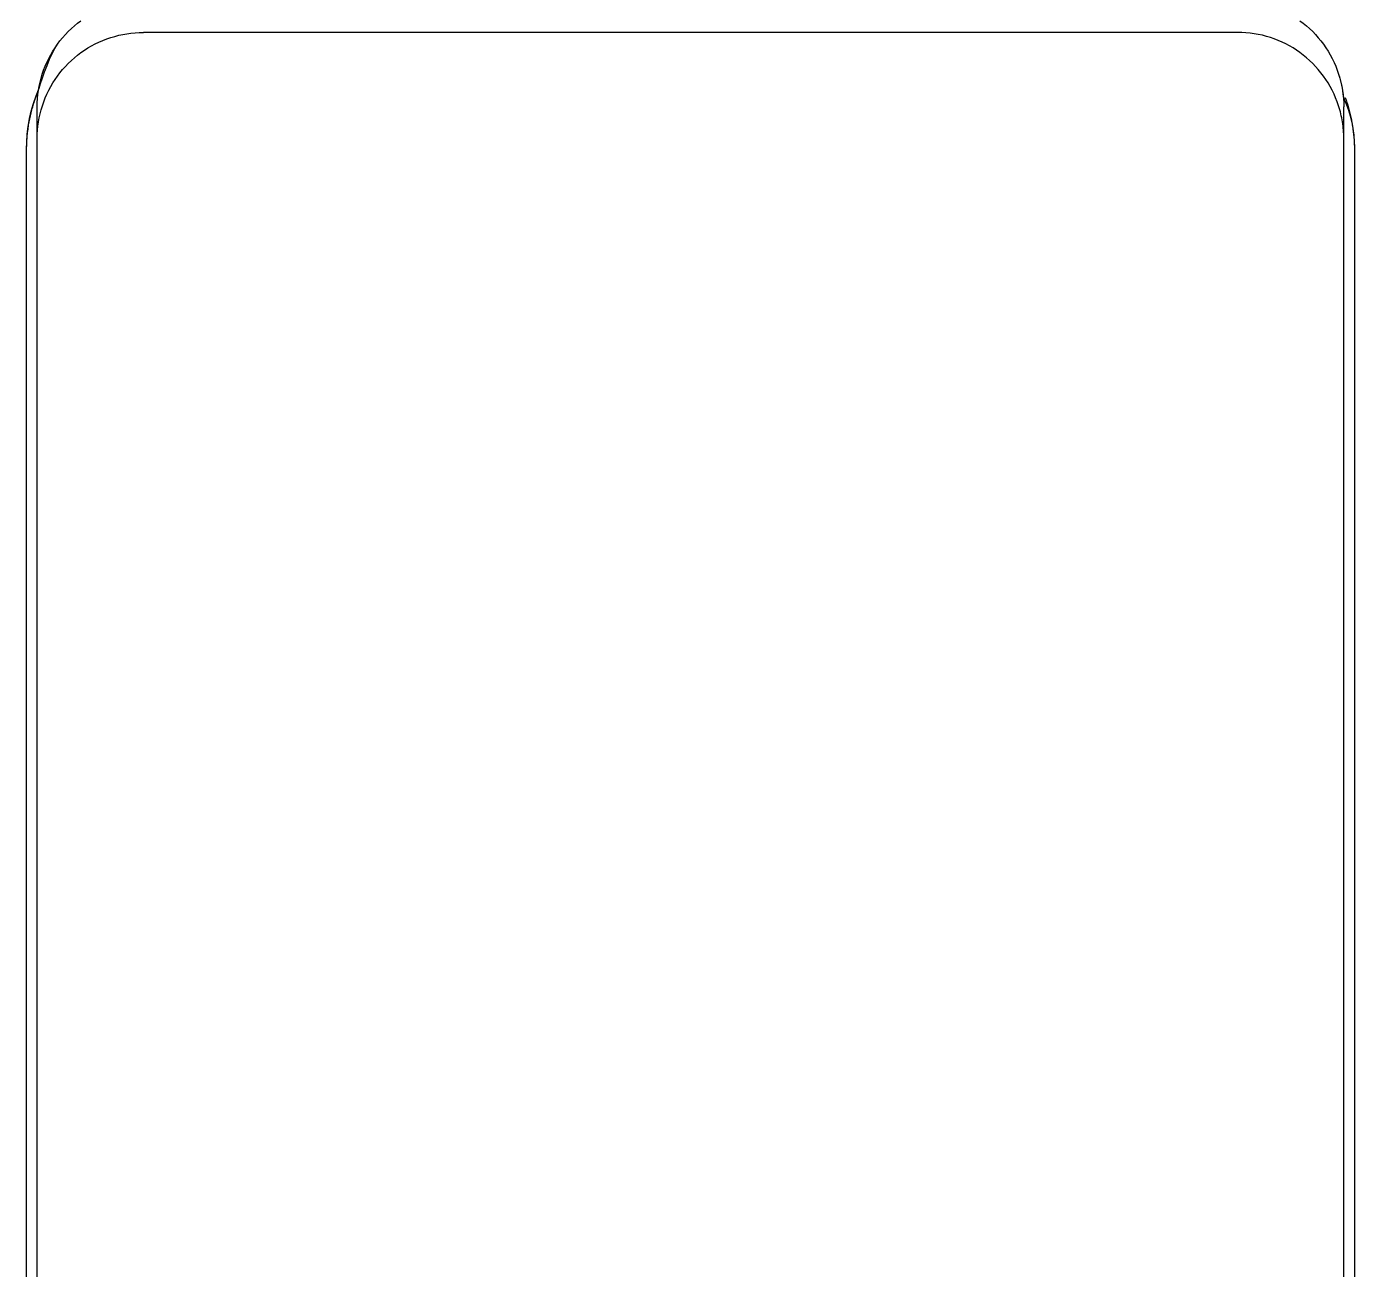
# Model space of a CAD drawing. Header units: metres. Extents: x 0 to 2830, y 0 to 842.
# Drawn here: x 1675.39 to 1703.74, y 621.98 to 648.52 of the extents above; entities that cross this region are included whole.
import ezdxf

# ---------------------------------------------------------------- set-up
doc = ezdxf.new("R2010")
doc.units = ezdxf.units.M
doc.layers.add('SCHEMATICS', color=7, linetype='Continuous')

msp = doc.modelspace()

# ---------------------------------------------------------------- linework, layer by layer
at = {"layer": 'SCHEMATICS', "color": 7}
for p, q in [((1701.244, 648.393), (1677.888, 648.393)), ((1675.62, 424.501), (1675.62, 646.804)), ((1703.512, 424.501), (1703.512, 646.804)), ((1675.392, 425.3), (1675.392, 645.862)), ((1675.392, 425.3), (1675.392, 645.862)), ((1703.738, 645.862), (1703.738, 425.3)), ((1703.738, 645.862), (1703.738, 425.3))]:
    msp.add_line(p, q, dxfattribs=at)
for points in [[(1676.052, 648.139), (1676.105, 648.21), (1676.162, 648.279), (1676.221, 648.346), (1676.283, 648.41), (1676.348, 648.472), (1676.414, 648.531), (1676.483, 648.587), (1676.554, 648.641)], [(1676.052, 648.139), (1676.105, 648.21), (1676.162, 648.279), (1676.221, 648.346), (1676.283, 648.41), (1676.348, 648.472), (1676.414, 648.531), (1676.483, 648.587), (1676.554, 648.641)], [(1702.574, 648.641), (1702.646, 648.587), (1702.715, 648.531), (1702.782, 648.472), (1702.847, 648.41), (1702.908, 648.346), (1702.967, 648.279), (1703.024, 648.21), (1703.077, 648.139)], [(1702.574, 648.641), (1702.646, 648.587), (1702.715, 648.531), (1702.782, 648.472), (1702.847, 648.41), (1702.908, 648.346), (1702.967, 648.279), (1703.024, 648.21), (1703.077, 648.139)], [(1676.554, 647.961), (1676.627, 648.012), (1676.702, 648.06), (1676.779, 648.105), (1676.858, 648.147), (1676.938, 648.185), (1677.02, 648.221), (1677.103, 648.253), (1677.188, 648.282)], [(1677.188, 648.282), (1677.273, 648.308), (1677.359, 648.331), (1677.445, 648.35), (1677.533, 648.365), (1677.621, 648.377), (1677.71, 648.386), (1677.799, 648.391), (1677.888, 648.393)], [(1701.944, 648.282), (1701.859, 648.308), (1701.773, 648.331), (1701.686, 648.35), (1701.598, 648.365), (1701.509, 648.377), (1701.421, 648.386), (1701.332, 648.391), (1701.244, 648.393)], [(1702.574, 647.961), (1702.502, 648.012), (1702.428, 648.06), (1702.351, 648.105), (1702.273, 648.147), (1702.193, 648.185), (1702.111, 648.221), (1702.028, 648.253), (1701.944, 648.282)], [(1675.659, 647.205), (1675.691, 647.303), (1675.731, 647.42), (1675.778, 647.549), (1675.83, 647.684), (1675.885, 647.818), (1675.942, 647.943), (1675.998, 648.052), (1676.052, 648.139)], [(1675.728, 647.502), (1675.757, 647.586), (1675.79, 647.669), (1675.826, 647.751), (1675.865, 647.832), (1675.908, 647.911), (1675.953, 647.989), (1676.001, 648.065), (1676.052, 648.139)], [(1703.077, 648.139), (1703.129, 648.065), (1703.177, 647.989), (1703.223, 647.911), (1703.265, 647.832), (1703.304, 647.751), (1703.339, 647.669), (1703.371, 647.586), (1703.4, 647.502)], [(1703.077, 648.139), (1703.129, 648.065), (1703.177, 647.989), (1703.223, 647.911), (1703.265, 647.832), (1703.304, 647.751), (1703.339, 647.669), (1703.371, 647.586), (1703.4, 647.502)], [(1676.052, 647.461), (1676.105, 647.532), (1676.162, 647.601), (1676.221, 647.667), (1676.283, 647.731), (1676.348, 647.793), (1676.414, 647.852), (1676.483, 647.908), (1676.554, 647.961)], [(1703.077, 647.461), (1703.024, 647.532), (1702.967, 647.601), (1702.908, 647.667), (1702.847, 647.731), (1702.782, 647.793), (1702.715, 647.852), (1702.646, 647.908), (1702.574, 647.961)], [(1675.62, 646.804), (1675.622, 646.891), (1675.627, 646.979), (1675.635, 647.067), (1675.647, 647.154), (1675.662, 647.242), (1675.681, 647.33), (1675.703, 647.416), (1675.728, 647.502)], [(1675.732, 646.825), (1675.76, 646.91), (1675.792, 646.994), (1675.828, 647.077), (1675.867, 647.157), (1675.908, 647.236), (1675.953, 647.313), (1676.001, 647.388), (1676.052, 647.461)], [(1703.399, 646.825), (1703.37, 646.91), (1703.337, 646.994), (1703.302, 647.077), (1703.264, 647.157), (1703.222, 647.236), (1703.177, 647.313), (1703.129, 647.388), (1703.077, 647.461)], [(1703.4, 647.502), (1703.418, 647.444), (1703.434, 647.384), (1703.449, 647.325), (1703.462, 647.265), (1703.474, 647.204), (1703.485, 647.144), (1703.493, 647.083), (1703.5, 647.022)], [(1703.4, 647.502), (1703.426, 647.416), (1703.448, 647.33), (1703.468, 647.242), (1703.483, 647.154), (1703.496, 647.067), (1703.505, 646.979), (1703.51, 646.891), (1703.512, 646.804)], [(1675.392, 645.865), (1675.396, 646.044), (1675.408, 646.217), (1675.428, 646.385), (1675.456, 646.551), (1675.493, 646.714), (1675.539, 646.877), (1675.594, 647.04), (1675.659, 647.205)], [(1675.553, 646.895), (1675.563, 646.928), (1675.574, 646.96), (1675.585, 646.993), (1675.597, 647.026), (1675.609, 647.058), (1675.621, 647.091), (1675.633, 647.123), (1675.646, 647.155)], [(1675.481, 646.643), (1675.489, 646.675), (1675.497, 646.707), (1675.506, 646.738), (1675.514, 646.77), (1675.524, 646.801), (1675.533, 646.833), (1675.543, 646.864), (1675.553, 646.895)], [(1703.5, 647.022), (1703.557, 646.885), (1703.606, 646.75), (1703.647, 646.614), (1703.681, 646.477), (1703.706, 646.339), (1703.724, 646.198), (1703.735, 646.053), (1703.738, 645.903)], [(1703.54, 647.006), (1703.55, 646.978), (1703.56, 646.95), (1703.569, 646.923), (1703.578, 646.895), (1703.587, 646.867), (1703.595, 646.84), (1703.604, 646.812), (1703.612, 646.784)], [(1675.432, 646.385), (1675.437, 646.417), (1675.443, 646.449), (1675.449, 646.482), (1675.455, 646.514), (1675.461, 646.546), (1675.467, 646.578), (1675.474, 646.611), (1675.481, 646.643)], [(1675.62, 646.128), (1675.622, 646.217), (1675.627, 646.306), (1675.636, 646.394), (1675.648, 646.482), (1675.664, 646.569), (1675.683, 646.655), (1675.706, 646.741), (1675.732, 646.825)], [(1703.481, 646.483), (1703.475, 646.526), (1703.467, 646.569), (1703.458, 646.612), (1703.449, 646.655), (1703.438, 646.698), (1703.426, 646.741), (1703.413, 646.783), (1703.399, 646.825)], [(1703.612, 646.784), (1703.62, 646.755), (1703.627, 646.727), (1703.634, 646.698), (1703.641, 646.67), (1703.648, 646.642), (1703.654, 646.614), (1703.661, 646.585), (1703.667, 646.557)], [(1675.402, 646.126), (1675.405, 646.159), (1675.408, 646.191), (1675.411, 646.224), (1675.415, 646.256), (1675.419, 646.288), (1675.423, 646.32), (1675.427, 646.353), (1675.432, 646.385)], [(1703.512, 646.128), (1703.512, 646.172), (1703.51, 646.217), (1703.508, 646.261), (1703.504, 646.305), (1703.5, 646.35), (1703.495, 646.394), (1703.488, 646.439), (1703.481, 646.483)], [(1703.667, 646.557), (1703.673, 646.528), (1703.678, 646.5), (1703.683, 646.471), (1703.688, 646.443), (1703.693, 646.414), (1703.697, 646.385), (1703.702, 646.355), (1703.707, 646.326)], [(1703.707, 646.326), (1703.714, 646.269), (1703.72, 646.211), (1703.726, 646.153), (1703.73, 646.095), (1703.734, 646.037), (1703.736, 645.979), (1703.738, 645.921), (1703.738, 645.862)], [(1675.392, 645.862), (1675.392, 645.895), (1675.393, 645.928), (1675.394, 645.961), (1675.395, 645.994), (1675.396, 646.027), (1675.398, 646.06), (1675.4, 646.093), (1675.402, 646.126)], [(1675.392, 645.862), (1675.392, 645.863), (1675.392, 645.863), (1675.392, 645.864), (1675.392, 645.864), (1675.392, 645.864), (1675.392, 645.864), (1675.392, 645.865), (1675.392, 645.865)], [(1703.738, 645.903), (1703.738, 645.898), (1703.738, 645.893), (1703.738, 645.888), (1703.738, 645.883), (1703.738, 645.878), (1703.738, 645.873), (1703.738, 645.867), (1703.738, 645.862)]]:
    msp.add_lwpolyline(points, dxfattribs=at)

doc.saveas('drawing.dxf')
